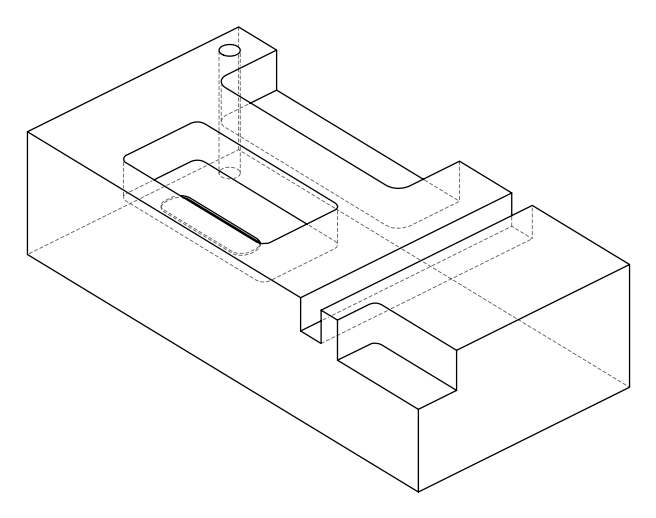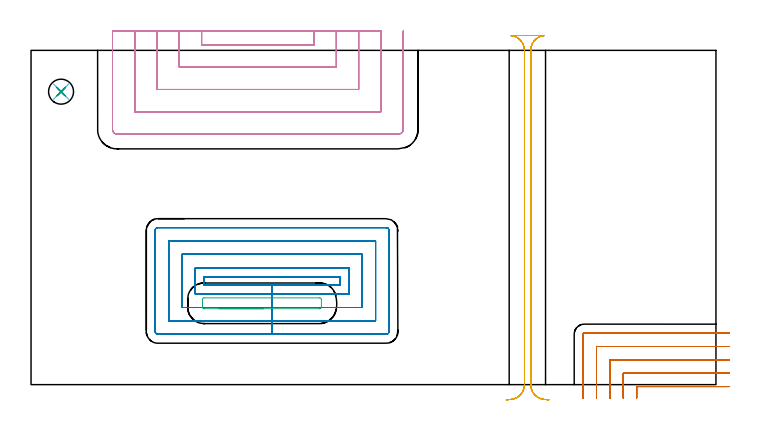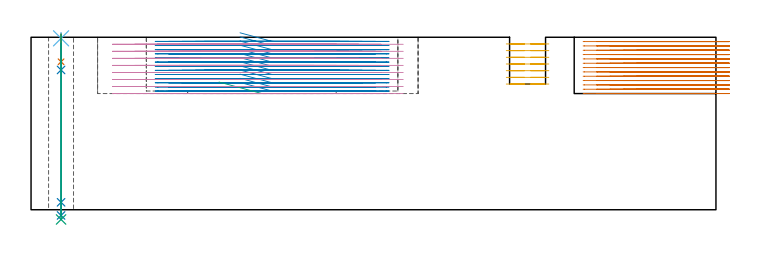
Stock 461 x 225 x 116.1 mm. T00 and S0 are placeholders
(PLAN: 9 operations, 5 tool changes, 103.3 min)
(1 MILL_CORNER_NOTCH_RECTANGULAR | CORNER_NOTCH_RECTANGULAR | NXT0201_011 | Follow Part, ap 3, ae 75% | 15.47 min | 146814 mm3)
(2 MILL_RECTANGULAR_POCKET | POCKET_RECTANGULAR_STRAIGHT | NXT0201_011 | Follow Part, ap 3, ae 75% | 43.49 min | 511789 mm3)
(3 MILL_RECTANGULAR_POCKET_1 | POCKET_RECTANGULAR_STRAIGHT_1 | UGT0201_094 | Follow Part, ap 5, ae 75% | 0.48 min | 4454 mm3)
(4 MILL_SLOT | SLOT_PARTIAL_RECTANGULAR | UGT0201_094 | Follow Part, ap 5, ae 75% | 35.05 min | 539274 mm3)
(5 MILL_RECTANGULAR_SLOT | SLOT_RECTANGULAR | UGT0201_094 | Follow Part, ap 5, ae 75% | 7.65 min | 171763 mm3)
(6 SPOT_DRILL | STEP1HOLE | NXT0321_9005460120000 | 0.03 min | 172 mm3)
(7 DRILL_BLIND_HOLE_INTO_CENTER | STEP1HOLE | NXT0301_081 | 0.08 min | 1395 mm3)
(8 GUN_DRILL_THROUGH_HOLE | STEP1HOLE | UGT0307_007 | 0.57 min | 7974 mm3)
(9 DRILL_TO_ENLARGE_THROUGH_HOLE | STEP1HOLE | UGT0301_291 | 0.5 min | 16277 mm3)
(TOOL NXT0201_011 | ENDMILL 12mm [2P460-1200-NA 1630] | D12 FL38 Z6)
(TOOL UGT0201_094 | End mill 20 mm | D20 FL38 Z4)
(TOOL NXT0321_9005460120000 | NC Spot Drill, 142deg, 12mm, Carbide, Uncoated | D12 PA142 FL30 Z2)
(TOOL NXT0301_081 | Carbide Drill 11mm [860.1-1100-033A1-MM 2214] | D11 PA140 FL55 Z2)
(TOOL UGT0307_007 | Gun Drill 10 mm | D10 PA130 FL24 Z1)
(TOOL UGT0301_291 | Twist Drill 16.8 mm | D16.8 PA118 FL125 Z2)
(OP 1 MILL_CORNER_NOTCH_RECTANGULAR)
G17 G21 G94 G90
T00 M6
G54
G17 G0 G90 X469.857 Y-1.3 S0 M3
G43 Z126.1 H1
Z113.185
G94 G1 X466.857 F250.
X408.196 F500.
G3 X407.6 Y-1.896 R0.6
G1 Y-6.
Y-9. F250.
G0 Z126.1
X470. Y7.7
Z113.185
G1 X467.
X399.196 F500.
G3 X398.6 Y7.104 R0.6
G1 Y-6.
Y-9. F250.
G0 Z126.1
X470. Y16.7
Z113.185
G1 X467.
X390.196 F500.
G3 X389.6 Y16.104 R0.6
G1 Y-6.
Y-9. F250.
G0 Z126.1
X470. Y25.7
Z113.185
G1 X467.
X381.196 F500.
G3 X380.6 Y25.104 R0.6
G1 Y-6.
Y-9. F250.
G0 Z126.1
X470. Y34.7
Z113.185
G1 X467.
X372.4 F500.
G3 X371.6 Y33.9 R0.8
G1 Y-6.
Y-9. F250.
G0 Z126.1
X469.857 Y-1.3
Z110.269
G1 X466.857
X408.196 F500.
G3 X407.6 Y-1.896 R0.6
G1 Y-6.
Y-9. F250.
G0 Z126.1
X470. Y7.7
Z110.269
G1 X467.
X399.196 F500.
G3 X398.6 Y7.104 R0.6
G1 Y-6.
Y-9. F250.
G0 Z126.1
X470. Y16.7
Z110.269
G1 X467.
X390.196 F500.
G3 X389.6 Y16.104 R0.6
G1 Y-6.
Y-9. F250.
G0 Z126.1
X470. Y25.7
Z110.269
G1 X467.
X381.196 F500.
G3 X380.6 Y25.104 R0.6
G1 Y-6.
Y-9. F250.
G0 Z126.1
X470. Y34.7
Z110.269
G1 X467.
X372.4 F500.
G3 X371.6 Y33.9 R0.8
G1 Y-6.
Y-9. F250.
G0 Z126.1
X469.857 Y-1.3
Z107.354
G1 X466.857
X408.196 F500.
G3 X407.6 Y-1.896 R0.6
G1 Y-6.
Y-9. F250.
G0 Z126.1
X470. Y7.7
Z107.354
G1 X467.
X399.196 F500.
G3 X398.6 Y7.104 R0.6
G1 Y-6.
Y-9. F250.
G0 Z126.1
X470. Y16.7
Z107.354
G1 X467.
X390.196 F500.
G3 X389.6 Y16.104 R0.6
G1 Y-6.
Y-9. F250.
G0 Z126.1
X470. Y25.7
Z107.354
G1 X467.
X381.196 F500.
G3 X380.6 Y25.104 R0.6
G1 Y-6.
Y-9. F250.
G0 Z126.1
X470. Y34.7
Z107.354
G1 X467.
X372.4 F500.
G3 X371.6 Y33.9 R0.8
G1 Y-6.
Y-9. F250.
G0 Z126.1
X469.857 Y-1.3
Z104.438
G1 X466.857
X408.196 F500.
G3 X407.6 Y-1.896 R0.6
G1 Y-6.
Y-9. F250.
G0 Z126.1
X470. Y7.7
Z104.438
G1 X467.
X399.196 F500.
G3 X398.6 Y7.104 R0.6
G1 Y-6.
Y-9. F250.
G0 Z126.1
X470. Y16.7
Z104.438
G1 X467.
X390.196 F500.
G3 X389.6 Y16.104 R0.6
G1 Y-6.
Y-9. F250.
G0 Z126.1
X470. Y25.7
Z104.438
G1 X467.
X381.196 F500.
G3 X380.6 Y25.104 R0.6
G1 Y-6.
Y-9. F250.
G0 Z126.1
X470. Y34.7
Z104.438
G1 X467.
X372.4 F500.
G3 X371.6 Y33.9 R0.8
G1 Y-6.
Y-9. F250.
G0 Z126.1
X469.857 Y-1.3
Z101.523
G1 X466.857
X408.196 F500.
G3 X407.6 Y-1.896 R0.6
G1 Y-6.
Y-9. F250.
G0 Z126.1
X470. Y7.7
Z101.523
G1 X467.
X399.196 F500.
G3 X398.6 Y7.104 R0.6
G1 Y-6.
Y-9. F250.
G0 Z126.1
X470. Y16.7
Z101.523
G1 X467.
X390.196 F500.
G3 X389.6 Y16.104 R0.6
G1 Y-6.
Y-9. F250.
G0 Z126.1
X470. Y25.7
Z101.523
G1 X467.
X381.196 F500.
G3 X380.6 Y25.104 R0.6
G1 Y-6.
Y-9. F250.
G0 Z126.1
X470. Y34.7
Z101.523
G1 X467.
X372.4 F500.
G3 X371.6 Y33.9 R0.8
G1 Y-6.
Y-9. F250.
G0 Z126.1
X469.857 Y-1.3
Z98.608
G1 X466.857
X408.196 F500.
G3 X407.6 Y-1.896 R0.6
G1 Y-6.
Y-9. F250.
G0 Z126.1
X470. Y7.7
Z98.608
G1 X467.
X399.196 F500.
G3 X398.6 Y7.104 R0.6
G1 Y-6.
Y-9. F250.
G0 Z126.1
X470. Y16.7
Z98.608
G1 X467.
X390.196 F500.
G3 X389.6 Y16.104 R0.6
G1 Y-6.
Y-9. F250.
G0 Z126.1
X470. Y25.7
Z98.608
G1 X467.
X381.196 F500.
G3 X380.6 Y25.104 R0.6
G1 Y-6.
Y-9. F250.
G0 Z126.1
X470. Y34.7
Z98.608
G1 X467.
X372.4 F500.
G3 X371.6 Y33.9 R0.8
G1 Y-6.
Y-9. F250.
G0 Z126.1
X469.857 Y-1.3
Z95.692
G1 X466.857
X408.196 F500.
G3 X407.6 Y-1.896 R0.6
G1 Y-6.
Y-9. F250.
G0 Z126.1
X470. Y7.7
Z95.692
G1 X467.
X399.196 F500.
G3 X398.6 Y7.104 R0.6
G1 Y-6.
Y-9. F250.
G0 Z126.1
X470. Y16.7
Z95.692
G1 X467.
X390.196 F500.
G3 X389.6 Y16.104 R0.6
G1 Y-6.
Y-9. F250.
G0 Z126.1
X470. Y25.7
Z95.692
G1 X467.
X381.196 F500.
G3 X380.6 Y25.104 R0.6
G1 Y-6.
Y-9. F250.
G0 Z126.1
X470. Y34.7
Z95.692
G1 X467.
X372.4 F500.
G3 X371.6 Y33.9 R0.8
G1 Y-6.
Y-9. F250.
G0 Z126.1
X469.857 Y-1.3
Z92.777
G1 X466.857
X408.196 F500.
G3 X407.6 Y-1.896 R0.6
G1 Y-6.
Y-9. F250.
G0 Z126.1
X470. Y7.7
Z92.777
G1 X467.
X399.196 F500.
G3 X398.6 Y7.104 R0.6
G1 Y-6.
Y-9. F250.
G0 Z126.1
X470. Y16.7
Z92.777
G1 X467.
X390.196 F500.
G3 X389.6 Y16.104 R0.6
G1 Y-6.
Y-9. F250.
G0 Z126.1
X470. Y25.7
Z92.777
G1 X467.
X381.196 F500.
G3 X380.6 Y25.104 R0.6
G1 Y-6.
Y-9. F250.
G0 Z126.1
X470. Y34.7
Z92.777
G1 X467.
X372.4 F500.
G3 X371.6 Y33.9 R0.8
G1 Y-6.
Y-9. F250.
G0 Z126.1
X469.857 Y-1.3
Z89.862
G1 X466.857
X408.196 F500.
G3 X407.6 Y-1.896 R0.6
G1 Y-6.
Y-9. F250.
G0 Z126.1
X470. Y7.7
Z89.862
G1 X467.
X399.196 F500.
G3 X398.6 Y7.104 R0.6
G1 Y-6.
Y-9. F250.
G0 Z126.1
X470. Y16.7
Z89.862
G1 X467.
X390.196 F500.
G3 X389.6 Y16.104 R0.6
G1 Y-6.
Y-9. F250.
G0 Z126.1
X470. Y25.7
Z89.862
G1 X467.
X381.196 F500.
G3 X380.6 Y25.104 R0.6
G1 Y-6.
Y-9. F250.
G0 Z126.1
X470. Y34.7
Z89.862
G1 X467.
X372.4 F500.
G3 X371.6 Y33.9 R0.8
G1 Y-6.
Y-9. F250.
G0 Z126.1
X469.857 Y-1.3
Z86.946
G1 X466.857
X408.196 F500.
G3 X407.6 Y-1.896 R0.6
G1 Y-6.
Y-9. F250.
G0 Z126.1
X470. Y7.7
Z86.946
G1 X467.
X399.196 F500.
G3 X398.6 Y7.104 R0.6
G1 Y-6.
Y-9. F250.
G0 Z126.1
X470. Y16.7
Z86.946
G1 X467.
X390.196 F500.
G3 X389.6 Y16.104 R0.6
G1 Y-6.
Y-9. F250.
G0 Z126.1
X470. Y25.7
Z86.946
G1 X467.
X381.196 F500.
G3 X380.6 Y25.104 R0.6
G1 Y-6.
Y-9. F250.
G0 Z126.1
X470. Y34.7
Z86.946
G1 X467.
X372.4 F500.
G3 X371.6 Y33.9 R0.8
G1 Y-6.
Y-9. F250.
G0 Z126.1
X469.857 Y-1.3
Z84.031
G1 X466.857
X408.196 F500.
G3 X407.6 Y-1.896 R0.6
G1 Y-6.
Y-9. F250.
G0 Z126.1
X470. Y7.7
Z84.031
G1 X467.
X399.196 F500.
G3 X398.6 Y7.104 R0.6
G1 Y-6.
Y-9. F250.
G0 Z126.1
X470. Y16.7
Z84.031
G1 X467.
X390.196 F500.
G3 X389.6 Y16.104 R0.6
G1 Y-6.
Y-9. F250.
G0 Z126.1
X470. Y25.7
Z84.031
G1 X467.
X381.196 F500.
G3 X380.6 Y25.104 R0.6
G1 Y-6.
Y-9. F250.
G0 Z126.1
X470. Y34.7
Z84.031
G1 X467.
X372.4 F500.
G3 X371.6 Y33.9 R0.8
G1 Y-6.
Y-9. F250.
G0 Z126.1
X469.857 Y-1.3
Z81.115
G1 X466.857
X408.196 F500.
G3 X407.6 Y-1.896 R0.6
G1 Y-6.
Y-9. F250.
G0 Z126.1
X470. Y7.7
Z81.115
G1 X467.
X399.196 F500.
G3 X398.6 Y7.104 R0.6
G1 Y-6.
Y-9. F250.
G0 Z126.1
X470. Y16.7
Z81.115
G1 X467.
X390.196 F500.
G3 X389.6 Y16.104 R0.6
G1 Y-6.
Y-9. F250.
G0 Z126.1
X470. Y25.7
Z81.115
G1 X467.
X381.196 F500.
G3 X380.6 Y25.104 R0.6
G1 Y-6.
Y-9. F250.
G0 Z126.1
X470. Y34.7
Z81.115
G1 X467.
X372.4 F500.
G3 X371.6 Y33.9 R0.8
G1 Y-6.
Y-9. F250.
G0 Z126.1
X469.857 Y-1.3
Z78.2
G1 X466.857
X408.196 F500.
G3 X407.6 Y-1.896 R0.6
G1 Y-6.
Y-9. F250.
G0 Z126.1
X470. Y7.7
Z78.2
G1 X467.
X399.196 F500.
G3 X398.6 Y7.104 R0.6
G1 Y-6.
Y-9. F250.
G0 Z126.1
X470. Y16.7
Z78.2
G1 X467.
X390.196 F500.
G3 X389.6 Y16.104 R0.6
G1 Y-6.
Y-9. F250.
G0 Z126.1
X470. Y25.7
Z78.2
G1 X467.
X381.196 F500.
G3 X380.6 Y25.104 R0.6
G1 Y-6.
Y-9. F250.
G0 Z126.1
X470. Y34.7
Z78.2
G1 X467.
X372.4 F500.
G3 X371.6 Y33.9 R0.8
G1 Y-6.
Y-9. F250.
G0 Z126.1
M5
M2
(OP 2 MILL_RECTANGULAR_POCKET)
G17 G21 G94 G90
T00 M6
G54
G17 G0 G90 X140.662 Y66.9 S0 M3
G43 Z126.1 H1
Z119.1
G94 G1 X162.25 Z113.315 F250.
X207.9 F500.
Y72.7
X116.6
Y66.9
X162.25
Y60.9
X213.9
Y78.7
X110.6
Y60.9
X162.25
Y51.9
X222.9
Y87.7
X101.6
Y51.9
X162.25
Y42.9
X231.9
Y96.7
X92.6
Y42.9
X162.25
Y33.9
X239.1
G3 X240.9 Y35.7 R1.8
G1 Y103.9
G3 X239.1 Y105.7 R1.8
G1 X85.4
G3 X83.6 Y103.9 R1.8
G1 Y35.7
G3 X85.4 Y33.9 R1.8
G1 X162.25
X163.25
G0 X140.662 Y66.9 Z116.315
G1 X162.25 Z110.531 F250.
X207.9 F500.
Y72.7
X116.6
Y66.9
X162.25
Y60.9
X213.9
Y78.7
X110.6
Y60.9
X162.25
Y51.9
X222.9
Y87.7
X101.6
Y51.9
X162.25
Y42.9
X231.9
Y96.7
X92.6
Y42.9
X162.25
Y33.9
X239.1
G3 X240.9 Y35.7 R1.8
G1 Y103.9
G3 X239.1 Y105.7 R1.8
G1 X85.4
G3 X83.6 Y103.9 R1.8
G1 Y35.7
G3 X85.4 Y33.9 R1.8
G1 X162.25
X163.25
G0 X140.662 Y66.9 Z113.531
G1 X162.25 Z107.746 F250.
X207.9 F500.
Y72.7
X116.6
Y66.9
X162.25
Y60.9
X213.9
Y78.7
X110.6
Y60.9
X162.25
Y51.9
X222.9
Y87.7
X101.6
Y51.9
X162.25
Y42.9
X231.9
Y96.7
X92.6
Y42.9
X162.25
Y33.9
X239.1
G3 X240.9 Y35.7 R1.8
G1 Y103.9
G3 X239.1 Y105.7 R1.8
G1 X85.4
G3 X83.6 Y103.9 R1.8
G1 Y35.7
G3 X85.4 Y33.9 R1.8
G1 X162.25
X163.25
G0 X140.662 Y66.9 Z110.746
G1 X162.25 Z104.961 F250.
X207.9 F500.
Y72.7
X116.6
Y66.9
X162.25
Y60.9
X213.9
Y78.7
X110.6
Y60.9
X162.25
Y51.9
X222.9
Y87.7
X101.6
Y51.9
X162.25
Y42.9
X231.9
Y96.7
X92.6
Y42.9
X162.25
Y33.9
X239.1
G3 X240.9 Y35.7 R1.8
G1 Y103.9
G3 X239.1 Y105.7 R1.8
G1 X85.4
G3 X83.6 Y103.9 R1.8
G1 Y35.7
G3 X85.4 Y33.9 R1.8
G1 X162.25
X163.25
G0 X140.662 Y66.9 Z107.961
G1 X162.25 Z102.177 F250.
X207.9 F500.
Y72.7
X116.6
Y66.9
X162.25
Y60.9
X213.9
Y78.7
X110.6
Y60.9
X162.25
Y51.9
X222.9
Y87.7
X101.6
Y51.9
X162.25
Y42.9
X231.9
Y96.7
X92.6
Y42.9
X162.25
Y33.9
X239.1
G3 X240.9 Y35.7 R1.8
G1 Y103.9
G3 X239.1 Y105.7 R1.8
G1 X85.4
G3 X83.6 Y103.9 R1.8
G1 Y35.7
G3 X85.4 Y33.9 R1.8
G1 X162.25
X163.25
G0 X140.662 Y66.9 Z105.177
G1 X162.25 Z99.392 F250.
X207.9 F500.
Y72.7
X116.6
Y66.9
X162.25
Y60.9
X213.9
Y78.7
X110.6
Y60.9
X162.25
Y51.9
X222.9
Y87.7
X101.6
Y51.9
X162.25
Y42.9
X231.9
Y96.7
X92.6
Y42.9
X162.25
Y33.9
X239.1
G3 X240.9 Y35.7 R1.8
G1 Y103.9
G3 X239.1 Y105.7 R1.8
G1 X85.4
G3 X83.6 Y103.9 R1.8
G1 Y35.7
G3 X85.4 Y33.9 R1.8
G1 X162.25
X163.25
G0 X140.662 Y66.9 Z102.392
G1 X162.25 Z96.608 F250.
X207.9 F500.
Y72.7
X116.6
Y66.9
X162.25
Y60.9
X213.9
Y78.7
X110.6
Y60.9
X162.25
Y51.9
X222.9
Y87.7
X101.6
Y51.9
X162.25
Y42.9
X231.9
Y96.7
X92.6
Y42.9
X162.25
Y33.9
X239.1
G3 X240.9 Y35.7 R1.8
G1 Y103.9
G3 X239.1 Y105.7 R1.8
G1 X85.4
G3 X83.6 Y103.9 R1.8
G1 Y35.7
G3 X85.4 Y33.9 R1.8
G1 X162.25
X163.25
G0 X140.662 Y66.9 Z99.608
G1 X162.25 Z93.823 F250.
X207.9 F500.
Y72.7
X116.6
Y66.9
X162.25
Y60.9
X213.9
Y78.7
X110.6
Y60.9
X162.25
Y51.9
X222.9
Y87.7
X101.6
Y51.9
X162.25
Y42.9
X231.9
Y96.7
X92.6
Y42.9
X162.25
Y33.9
X239.1
G3 X240.9 Y35.7 R1.8
G1 Y103.9
G3 X239.1 Y105.7 R1.8
G1 X85.4
G3 X83.6 Y103.9 R1.8
G1 Y35.7
G3 X85.4 Y33.9 R1.8
G1 X162.25
X163.25
G0 X140.662 Y66.9 Z96.823
G1 X162.25 Z91.038 F250.
X207.9 F500.
Y72.7
X116.6
Y66.9
X162.25
Y60.9
X213.9
Y78.7
X110.6
Y60.9
X162.25
Y51.9
X222.9
Y87.7
X101.6
Y51.9
X162.25
Y42.9
X231.9
Y96.7
X92.6
Y42.9
X162.25
Y33.9
X239.1
G3 X240.9 Y35.7 R1.8
G1 Y103.9
G3 X239.1 Y105.7 R1.8
G1 X85.4
G3 X83.6 Y103.9 R1.8
G1 Y35.7
G3 X85.4 Y33.9 R1.8
G1 X162.25
X163.25
G0 X140.662 Y66.9 Z94.038
G1 X162.25 Z88.254 F250.
X207.9 F500.
Y72.7
X116.6
Y66.9
X162.25
Y60.9
X213.9
Y78.7
X110.6
Y60.9
X162.25
Y51.9
X222.9
Y87.7
X101.6
Y51.9
X162.25
Y42.9
X231.9
Y96.7
X92.6
Y42.9
X162.25
Y33.9
X239.1
G3 X240.9 Y35.7 R1.8
G1 Y103.9
G3 X239.1 Y105.7 R1.8
G1 X85.4
G3 X83.6 Y103.9 R1.8
G1 Y35.7
G3 X85.4 Y33.9 R1.8
G1 X162.25
X163.25
G0 X140.662 Y66.9 Z91.254
G1 X162.25 Z85.469 F250.
X207.9 F500.
Y72.7
X116.6
Y66.9
X162.25
Y60.9
X213.9
Y78.7
X110.6
Y60.9
X162.25
Y51.9
X222.9
Y87.7
X101.6
Y51.9
X162.25
Y42.9
X231.9
Y96.7
X92.6
Y42.9
X162.25
Y33.9
X239.1
G3 X240.9 Y35.7 R1.8
G1 Y103.9
G3 X239.1 Y105.7 R1.8
G1 X85.4
G3 X83.6 Y103.9 R1.8
G1 Y35.7
G3 X85.4 Y33.9 R1.8
G1 X162.25
X163.25
G0 X140.662 Y66.9 Z88.469
G1 X162.25 Z82.685 F250.
X207.9 F500.
Y72.7
X116.6
Y66.9
X162.25
Y60.9
X213.9
Y78.7
X110.6
Y60.9
X162.25
Y51.9
X222.9
Y87.7
X101.6
Y51.9
X162.25
Y42.9
X231.9
Y96.7
X92.6
Y42.9
X162.25
Y33.9
X239.1
G3 X240.9 Y35.7 R1.8
G1 Y103.9
G3 X239.1 Y105.7 R1.8
G1 X85.4
G3 X83.6 Y103.9 R1.8
G1 Y35.7
G3 X85.4 Y33.9 R1.8
G1 X162.25
X163.25
G0 X140.662 Y66.9 Z85.685
G1 X162.25 Z79.9 F250.
X207.9 F500.
Y72.7
X116.6
Y66.9
X162.25
Y60.9
X213.9
Y78.7
X110.6
Y60.9
X162.25
Y51.9
X222.9
Y87.7
X101.6
Y51.9
X162.25
Y42.9
X231.9
Y96.7
X92.6
Y42.9
X162.25
Y33.9
X239.1
G3 X240.9 Y35.7 R1.8
G1 Y103.9
G3 X239.1 Y105.7 R1.8
G1 X85.4
G3 X83.6 Y103.9 R1.8
G1 Y35.7
G3 X85.4 Y33.9 R1.8
G1 X162.25
X163.25
G0 Z126.1
M5
M2
(OP 3 MILL_RECTANGULAR_POCKET_1)
G17 G21 G94 G90
T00 M6
G54
G17 G0 G90 X126.523 Y51.1 S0 M3
G43 Z126.1 H0
Z85.937
G94 G1 X155.4 Z78.2 F250.
X194.4 F500.
G3 X195.4 Y52.1 R1.
G1 Y57.4
G3 X194.4 Y58.4 R1.
G1 X116.4
G3 X115.4 Y57.4 R1.
G1 Y52.1
G3 X116.4 Y51.1 R1.
G1 X155.4
X156.4
G0 Z126.1
M5
M2
(OP 4 MILL_SLOT)
G17 G21 G94 G90
T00 M6
G54
G17 G0 G90 X114.8 Y238. S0 M3
G43 Z126.1 H0
Z111.362
G94 G1 Y235. F250.
Y228.7 F500.
X190.5
Y235.
Y238. F250.
X99.8
Y235.
Y213.7 F500.
X205.5
Y235.
Y238. F250.
X84.8
Y235.
Y198.7 F500.
X220.5
Y235.
Y238. F250.
X69.8
Y235.
Y183.7 F500.
X235.5
Y235.
Y238. F250.
X54.8
Y235.
Y171.8 F500.
G3 X57.9 Y168.7 R3.1
G1 X247.4
G3 X250.5 Y171.8 R3.1
G1 Y235.
Y238. F250.
G0 X114.8 Z106.625
G1 Y235.
Y228.7 F500.
X190.5
Y235.
Y238. F250.
X99.8
Y235.
Y213.7 F500.
X205.5
Y235.
Y238. F250.
X84.8
Y235.
Y198.7 F500.
X220.5
Y235.
Y238. F250.
X69.8
Y235.
Y183.7 F500.
X235.5
Y235.
Y238. F250.
X54.8
Y235.
Y171.8 F500.
G3 X57.9 Y168.7 R3.1
G1 X247.4
G3 X250.5 Y171.8 R3.1
G1 Y235.
Y238. F250.
G0 X114.8 Z101.887
G1 Y235.
Y228.7 F500.
X190.5
Y235.
Y238. F250.
X99.8
Y235.
Y213.7 F500.
X205.5
Y235.
Y238. F250.
X84.8
Y235.
Y198.7 F500.
X220.5
Y235.
Y238. F250.
X69.8
Y235.
Y183.7 F500.
X235.5
Y235.
Y238. F250.
X54.8
Y235.
Y171.8 F500.
G3 X57.9 Y168.7 R3.1
G1 X247.4
G3 X250.5 Y171.8 R3.1
G1 Y235.
Y238. F250.
G0 X114.8 Z97.15
G1 Y235.
Y228.7 F500.
X190.5
Y235.
Y238. F250.
X99.8
Y235.
Y213.7 F500.
X205.5
Y235.
Y238. F250.
X84.8
Y235.
Y198.7 F500.
X220.5
Y235.
Y238. F250.
X69.8
Y235.
Y183.7 F500.
X235.5
Y235.
Y238. F250.
X54.8
Y235.
Y171.8 F500.
G3 X57.9 Y168.7 R3.1
G1 X247.4
G3 X250.5 Y171.8 R3.1
G1 Y235.
Y238. F250.
G0 X114.8 Z92.412
G1 Y235.
Y228.7 F500.
X190.5
Y235.
Y238. F250.
X99.8
Y235.
Y213.7 F500.
X205.5
Y235.
Y238. F250.
X84.8
Y235.
Y198.7 F500.
X220.5
Y235.
Y238. F250.
X69.8
Y235.
Y183.7 F500.
X235.5
Y235.
Y238. F250.
X54.8
Y235.
Y171.8 F500.
G3 X57.9 Y168.7 R3.1
G1 X247.4
G3 X250.5 Y171.8 R3.1
G1 Y235.
Y238. F250.
G0 X114.8 Z87.675
G1 Y235.
Y228.7 F500.
X190.5
Y235.
Y238. F250.
X99.8
Y235.
Y213.7 F500.
X205.5
Y235.
Y238. F250.
X84.8
Y235.
Y198.7 F500.
X220.5
Y235.
Y238. F250.
X69.8
Y235.
Y183.7 F500.
X235.5
Y235.
Y238. F250.
X54.8
Y235.
Y171.8 F500.
G3 X57.9 Y168.7 R3.1
G1 X247.4
G3 X250.5 Y171.8 R3.1
G1 Y235.
Y238. F250.
G0 X114.8 Z82.937
G1 Y235.
Y228.7 F500.
X190.5
Y235.
Y238. F250.
X99.8
Y235.
Y213.7 F500.
X205.5
Y235.
Y238. F250.
X84.8
Y235.
Y198.7 F500.
X220.5
Y235.
Y238. F250.
X69.8
Y235.
Y183.7 F500.
X235.5
Y235.
Y238. F250.
X54.8
Y235.
Y171.8 F500.
G3 X57.9 Y168.7 R3.1
G1 X247.4
G3 X250.5 Y171.8 R3.1
G1 Y235.
Y238. F250.
G0 X114.8 Z78.2
G1 Y235.
Y228.7 F500.
X190.5
Y235.
Y238. F250.
X99.8
Y235.
Y213.7 F500.
X205.5
Y235.
Y238. F250.
X84.8
Y235.
Y198.7 F500.
X220.5
Y235.
Y238. F250.
X69.8
Y235.
Y183.7 F500.
X235.5
Y235.
Y238. F250.
X54.8
Y235.
Y171.8 F500.
G3 X57.9 Y168.7 R3.1
G1 X247.4
G3 X250.5 Y171.8 R3.1
G1 Y235.
Y238. F250.
G0 Z126.1
M5
M2
(OP 5 MILL_RECTANGULAR_SLOT)
G17 G21 G94 G90
T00 M6
G54
G17 G0 G90 X348.517 Y-10.202 S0 M3
G43 Z126.1 H0
Z111.6
G94 G1 X345.526 Y-9.97 F250.
G2 X336.3 Y0. R10. F500.
G1 Y225.
G2 X345.526 Y234.97 R10.
G1 Y235.
X322.874
Y234.97
G2 X332.1 Y225. R10.
G1 Y0.
G2 X322.874 Y-9.97 R10.
G1 X319.883 Y-10.202 F250.
G0 X348.517 Z107.1
G1 X345.526 Y-9.97
G2 X336.3 Y0. R10. F500.
G1 Y225.
G2 X345.526 Y234.97 R10.
G1 Y235.
X322.874
Y234.97
G2 X332.1 Y225. R10.
G1 Y0.
G2 X322.874 Y-9.97 R10.
G1 X319.883 Y-10.202 F250.
G0 X348.517 Z102.6
G1 X345.526 Y-9.97
G2 X336.3 Y0. R10. F500.
G1 Y225.
G2 X345.526 Y234.97 R10.
G1 Y235.
X322.874
Y234.97
G2 X332.1 Y225. R10.
G1 Y0.
G2 X322.874 Y-9.97 R10.
G1 X319.883 Y-10.202 F250.
G0 X348.517 Z98.1
G1 X345.526 Y-9.97
G2 X336.3 Y0. R10. F500.
G1 Y225.
G2 X345.526 Y234.97 R10.
G1 Y235.
X322.874
Y234.97
G2 X332.1 Y225. R10.
G1 Y0.
G2 X322.874 Y-9.97 R10.
G1 X319.883 Y-10.202 F250.
G0 X348.517 Z93.6
G1 X345.526 Y-9.97
G2 X336.3 Y0. R10. F500.
G1 Y225.
G2 X345.526 Y234.97 R10.
G1 Y235.
X322.874
Y234.97
G2 X332.1 Y225. R10.
G1 Y0.
G2 X322.874 Y-9.97 R10.
G1 X319.883 Y-10.202 F250.
G0 X348.517 Z89.1
G1 X345.526 Y-9.97
G2 X336.3 Y0. R10. F500.
G1 Y225.
G2 X345.526 Y234.97 R10.
G1 Y235.
X322.874
Y234.97
G2 X332.1 Y225. R10.
G1 Y0.
G2 X322.874 Y-9.97 R10.
G1 X319.883 Y-10.202 F250.
G0 X348.517 Z84.6
G1 X345.526 Y-9.97
G2 X336.3 Y0. R10. F500.
G1 Y225.
G2 X345.526 Y234.97 R10.
G1 Y235.
X322.874
Y234.97
G2 X332.1 Y225. R10.
G1 Y0.
G2 X322.874 Y-9.97 R10.
G1 X319.883 Y-10.202 F250.
G0 Z126.1
M5
M2
(OP 6 SPOT_DRILL)
G17 G21 G94 G90
T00 M6
G54
G17 G0 G90 X20.2 Y197.2 S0 M3
G43 Z126.1 H0
G94 G81 G98 Z115.377 F250. R119.1
G80
M5
M2
(OP 7 DRILL_BLIND_HOLE_INTO_CENTER)
G17 G21 G94 G90
T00 M6
G54
G17 G0 G90 X20.2 Y197.2 S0 M3
G43 Z126.1 H1
G94 G81 G98 Z99.6 F250. R118.1
G80
M5
M2
(OP 8 GUN_DRILL_THROUGH_HOLE)
G17 G21 G94 G90
T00 M6
G54
G17 G0 G90 X20.2 Y197.2 M8
G43 Z126.1 H0
Z112.13
S716 M3
G94 G1 Z94.088 F125. M26
G4 X.084
Z5. F250.
G4 X.084
Z-3.832 F125.
G4 X.084
M5
M9
G0 Z112.13
Z126.1
M2
(OP 9 DRILL_TO_ENLARGE_THROUGH_HOLE)
G17 G21 G94 G90
T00 M6
G54
G17 G0 G90 X20.2 Y197.2 S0 M3
G43 Z126.1 H0
G94 G73 G98 Z-6.547 F250. Q15.331 R118.1
G80
M5
M2
